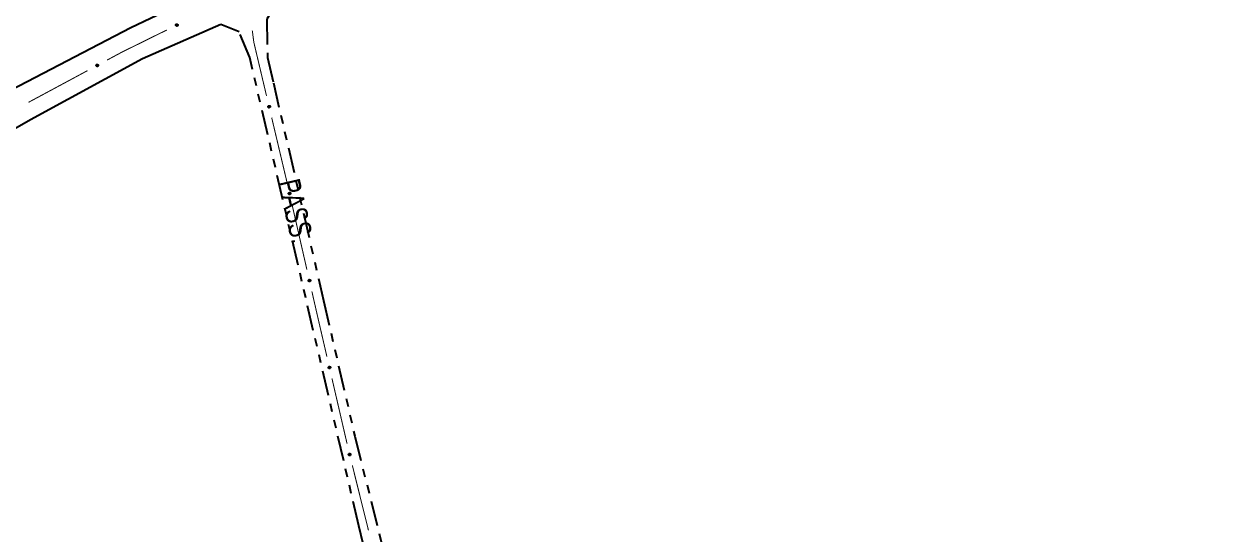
# Model space of a CAD drawing. Extents: x 211453 to 215163, y 4877397 to 4881305.
# Drawn here: x 214538.2 to 214750.7, y 4879947.4 to 4880039 of the extents above; entities that cross this region are included whole.
import ezdxf

# ---------------------------------------------------------------- set-up
doc = ezdxf.new("R2010")
doc.units = 0
doc.header["$LTSCALE"] = 1.5
doc.header["$MEASUREMENT"] = 0
doc.linetypes.add('TRACO_25', pattern=[8, 3, -1, 1, -1, 1, -1])
for name, color, linetype in [('SV-EIXO-ROD-ESTR', 7, 'CONTINUOUS'), ('SV-EIXO-RUA-N-PAV', 6, 'CONTINUOUS'), ('SV-EST-MUNIC-PAV', 20, 'CONTINUOUS'), ('SV-RUA-NAO-PAV', 7, 'CONTINUOUS'), ('SV-TXT-RUA-N-PAV', 7, 'CONTINUOUS')]:
    doc.layers.add(name, color=color, linetype=linetype)
doc.styles.add('ARIAL', font='ARIAL.SHX')

msp = doc.modelspace()

# ---------------------------------------------------------------- linework, layer by layer
at = {"layer": 'SV-EIXO-ROD-ESTR'}
for points in [[(214565.46394, 4880038.788089), (214565.478999, 4880038.834621), (214565.501458, 4880038.871534), (214565.52905, 4880038.89693), (214565.559284, 4880038.913013), (214565.592069, 4880038.925984), (214565.628007, 4880038.931768), (214565.669317, 4880038.929353), (214565.716102, 4880038.914574), (214565.752403, 4880038.889082), (214565.778748, 4880038.863363), (214565.797334, 4880038.832802), (214565.809401, 4880038.800743), (214565.814175, 4880038.763213), (214565.811319, 4880038.721373), (214565.795319, 4880038.674689), (214565.773053, 4880038.638652), (214565.74572, 4880038.614789), (214565.714877, 4880038.596298), (214565.681248, 4880038.583458), (214565.645938, 4880038.577983), (214565.603816, 4880038.580935), (214565.557949, 4880038.597337), (214565.521753, 4880038.619134), (214565.497512, 4880038.646125), (214565.479991, 4880038.676899), (214565.466582, 4880038.709624), (214565.459263, 4880038.745508), (214565.46394, 4880038.788089)], [(214551.194128, 4880031.547429), (214551.207545, 4880031.594461), (214551.228694, 4880031.632139), (214551.255378, 4880031.658488), (214551.285029, 4880031.675622), (214551.317338, 4880031.689736), (214551.353051, 4880031.696778), (214551.394421, 4880031.695814), (214551.441695, 4880031.682686), (214551.478868, 4880031.658485), (214551.5061, 4880031.633706), (214551.525747, 4880031.603816), (214551.538932, 4880031.5722), (214551.54502, 4880031.534861), (214551.543634, 4880031.492946), (214551.529283, 4880031.44573), (214551.508296, 4880031.408934), (214551.481817, 4880031.384126), (214551.451642, 4880031.364564), (214551.418485, 4880031.350551), (214551.383388, 4880031.34384), (214551.341189, 4880031.345311), (214551.294774, 4880031.360094), (214551.257835, 4880031.380607), (214551.232662, 4880031.406731), (214551.214072, 4880031.436871), (214551.199523, 4880031.469104), (214551.190949, 4880031.50471), (214551.194128, 4880031.547429)]]:
    msp.add_lwpolyline(points, close=True, dxfattribs=at)
for points in [[(214565.459263, 4880038.745508), (214565.716102, 4880038.914574)], [(214565.463151, 4880038.765558), (214565.690381, 4880038.918717)], [(214565.46394, 4880038.788089), (214565.669317, 4880038.929353)], [(214565.466582, 4880038.709624), (214565.752403, 4880038.889082)], [(214565.467228, 4880038.729531), (214565.729946, 4880038.900196)], [(214565.473173, 4880038.813102), (214565.642216, 4880038.926912)], [(214565.476199, 4880038.69592), (214565.760325, 4880038.875621)], [(214565.478999, 4880038.834621), (214565.628007, 4880038.931768)], [(214565.479991, 4880038.676899), (214565.778748, 4880038.863363)], [(214565.491273, 4880038.662275), (214565.78762, 4880038.844961)], [(214565.491711, 4880038.855719), (214565.602535, 4880038.924075)], [(214565.497512, 4880038.646125), (214565.797334, 4880038.832802)], [(214565.501458, 4880038.871534), (214565.592069, 4880038.925984)], [(214565.513085, 4880038.633475), (214565.800883, 4880038.814988)], [(214565.521753, 4880038.619134), (214565.809401, 4880038.800743)], [(214565.54224, 4880038.608297), (214565.80801, 4880038.778945)], [(214565.557949, 4880038.597337), (214565.814175, 4880038.763213)], [(214565.58365, 4880038.592206), (214565.810243, 4880038.740487)], [(214565.603816, 4880038.580935), (214565.811319, 4880038.721373)], [(214565.628763, 4880038.584029), (214565.796567, 4880038.694183)], [(214565.645938, 4880038.577983), (214565.795319, 4880038.674689)], [(214565.667204, 4880038.58321), (214565.778648, 4880038.653394)], [(214565.681248, 4880038.583458), (214565.773053, 4880038.638652)], [(214551.190949, 4880031.50471), (214551.441695, 4880031.682686)], [(214551.194128, 4880031.547429), (214551.394421, 4880031.695814)], [(214551.19413, 4880031.524884), (214551.415844, 4880031.685924)], [(214551.199469, 4880031.489023), (214551.456036, 4880031.668803)], [(214551.199523, 4880031.469104), (214551.478868, 4880031.658485)], [(214551.202477, 4880031.572751), (214551.367422, 4880031.692423)], [(214551.207545, 4880031.594461), (214551.353051, 4880031.696778)], [(214551.209614, 4880031.455746), (214551.487258, 4880031.64531)], [(214551.214072, 4880031.436871), (214551.5061, 4880031.633706)], [(214551.219508, 4880031.615991), (214551.327865, 4880031.688196)], [(214551.22586, 4880031.422651), (214551.515612, 4880031.615627)], [(214551.228694, 4880031.632139), (214551.317338, 4880031.689736)], [(214551.232662, 4880031.406731), (214551.525747, 4880031.603816)], [(214551.24867, 4880031.394635), (214551.529919, 4880031.586137)], [(214551.257835, 4880031.380607), (214551.538932, 4880031.5722)], [(214551.278691, 4880031.370496), (214551.538307, 4880031.550367)], [(214551.294774, 4880031.360094), (214551.54502, 4880031.534861)], [(214551.320639, 4880031.355868), (214551.541888, 4880031.512011)], [(214551.341189, 4880031.345311), (214551.543634, 4880031.492946)], [(214551.366012, 4880031.349279), (214551.529846, 4880031.465255)], [(214551.383388, 4880031.34384), (214551.529283, 4880031.44573)], [(214551.404458, 4880031.34981), (214551.51337, 4880031.423863)], [(214551.418485, 4880031.350551), (214551.508296, 4880031.408934)]]:
    msp.add_lwpolyline(points, dxfattribs=at)
at = {"layer": 'SV-EIXO-ROD-ESTR', "const_width": 0.18}
for points in [[(214555.794383, 4880033.895903), (214563.847817, 4880037.868205)], [(214553.134324, 4880032.465647), (214555.7766, 4880033.886342)], [(214555.7766, 4880033.886342), (214555.794383, 4880033.895903)], [(214539.042182, 4880024.888607), (214549.611288, 4880030.571387)]]:
    msp.add_lwpolyline(points, dxfattribs=at)
at = {"layer": 'SV-EIXO-RUA-N-PAV', "const_width": 0.18}
for points in [[(214579.157389, 4880037.768185), (214579.420666, 4880035.78559)], [(214579.420666, 4880035.78559), (214579.44, 4880035.64)], [(214579.44, 4880035.64), (214581.710816, 4880026.052111)], [(214582.632681, 4880022.15979), (214585.167811, 4880011.455907)], [(214585.167811, 4880011.455907), (214585.2, 4880011.32)], [(214585.2, 4880011.32), (214585.391445, 4880010.481238)], [(214586.281542, 4880006.581529), (214588.951832, 4879994.882403)], [(214589.841928, 4879990.982694), (214590.732025, 4879987.082986)], [(214590.732025, 4879987.082986), (214590.737342, 4879987.059693)], [(214590.737342, 4879987.059693), (214592.535946, 4879979.289022)], [(214593.437942, 4879975.392049), (214596.143931, 4879963.701128)], [(214597.087668, 4879959.814169), (214599.980785, 4879948.168145)]]:
    msp.add_lwpolyline(points, dxfattribs=at)
at = {"layer": 'SV-EIXO-RUA-N-PAV'}
for points in [[(214582.245752, 4880024.271133), (214582.287735, 4880024.246043), (214582.318686, 4880024.215895), (214582.337264, 4880024.18332), (214582.346174, 4880024.150253), (214582.35148, 4880024.115398), (214582.349076, 4880024.079076), (214582.337479, 4880024.039354), (214582.312606, 4880023.997063), (214582.279638, 4880023.967386), (214582.248676, 4880023.947464), (214582.214731, 4880023.936187), (214582.180784, 4880023.9316), (214582.143138, 4880023.935345), (214582.102998, 4880023.947491), (214582.061078, 4880023.973531), (214582.030937, 4880024.003295), (214582.013795, 4880024.035276), (214582.002674, 4880024.069473), (214581.997684, 4880024.105123), (214582.000249, 4880024.140764), (214582.012551, 4880024.181156), (214582.038801, 4880024.22219), (214582.068144, 4880024.252591), (214582.099875, 4880024.270178), (214582.13379, 4880024.280368), (214582.168685, 4880024.286115), (214582.205297, 4880024.285219), (214582.245752, 4880024.271133)], [(214585.911841, 4880008.695957), (214585.953618, 4880008.670526), (214585.984322, 4880008.640126), (214586.002634, 4880008.6074), (214586.011275, 4880008.574262), (214586.016296, 4880008.539365), (214586.013596, 4880008.503064), (214586.001675, 4880008.463437), (214585.976458, 4880008.421351), (214585.943249, 4880008.391944), (214585.912126, 4880008.372275), (214585.87809, 4880008.361275), (214585.844107, 4880008.356965), (214585.806492, 4880008.361016), (214585.766453, 4880008.373489), (214585.724747, 4880008.39987), (214585.694849, 4880008.42988), (214585.677969, 4880008.461999), (214585.667127, 4880008.496286), (214585.662428, 4880008.531975), (214585.665283, 4880008.567594), (214585.677914, 4880008.607884), (214585.704498, 4880008.648703), (214585.734088, 4880008.678864), (214585.765962, 4880008.696191), (214585.799958, 4880008.706105), (214585.834899, 4880008.711567), (214585.871502, 4880008.710372), (214585.911841, 4880008.695957)], [(214589.472228, 4879993.097122), (214589.514005, 4879993.071691), (214589.544709, 4879993.041291), (214589.563021, 4879993.008565), (214589.571661, 4879992.975427), (214589.576683, 4879992.94053), (214589.573983, 4879992.904229), (214589.562062, 4879992.864603), (214589.536845, 4879992.822516), (214589.503636, 4879992.793109), (214589.472512, 4879992.77344), (214589.438477, 4879992.76244), (214589.404494, 4879992.75813), (214589.366879, 4879992.762182), (214589.32684, 4879992.774655), (214589.285134, 4879992.801036), (214589.255236, 4879992.831045), (214589.238356, 4879992.863164), (214589.227514, 4879992.897451), (214589.222815, 4879992.93314), (214589.22567, 4879992.968759), (214589.238301, 4879993.00905), (214589.264885, 4879993.049869), (214589.294475, 4879993.080029), (214589.326348, 4879993.097356), (214589.360345, 4879993.10727), (214589.395285, 4879993.112732), (214589.431889, 4879993.111537), (214589.472228, 4879993.097122)], [(214593.06179, 4879977.505338), (214593.103644, 4879977.480035), (214593.134441, 4879977.449729), (214593.152852, 4879977.417059), (214593.161594, 4879977.383947), (214593.166722, 4879977.349065), (214593.164133, 4879977.312756), (214593.152333, 4879977.273094), (214593.127244, 4879977.23093), (214593.094125, 4879977.201422), (214593.063062, 4879977.181658), (214593.02906, 4879977.170555), (214592.99509, 4879977.166141), (214592.957464, 4879977.170078), (214592.917386, 4879977.182428), (214592.8756, 4879977.208682), (214592.845611, 4879977.2386), (214592.828633, 4879977.270667), (214592.817686, 4879977.304921), (214592.812878, 4879977.340596), (214592.815625, 4879977.376223), (214592.828133, 4879977.416552), (214592.854591, 4879977.457452), (214592.88409, 4879977.487703), (214592.91591, 4879977.505127), (214592.949876, 4879977.515144), (214592.9848, 4879977.520713), (214593.021407, 4879977.51963), (214593.06179, 4879977.505338)], [(214596.677675, 4879961.921155), (214596.719929, 4879961.896526), (214596.751208, 4879961.866717), (214596.770141, 4879961.834347), (214596.779413, 4879961.80138), (214596.785099, 4879961.766585), (214596.783093, 4879961.730239), (214596.77193, 4879961.690392), (214596.747521, 4879961.647832), (214596.71488, 4879961.617796), (214596.684137, 4879961.597537), (214596.650318, 4879961.58589), (214596.616423, 4879961.580932), (214596.578738, 4879961.584264), (214596.538468, 4879961.595971), (214596.496266, 4879961.621551), (214596.465801, 4879961.650984), (214596.448311, 4879961.682775), (214596.436816, 4879961.716849), (214596.431437, 4879961.752442), (214596.433612, 4879961.788108), (214596.445471, 4879961.828633), (214596.471271, 4879961.869952), (214596.50028, 4879961.900672), (214596.531817, 4879961.918604), (214596.565618, 4879961.929165), (214596.600448, 4879961.935293), (214596.637068, 4879961.934797), (214596.677675, 4879961.921155)]]:
    msp.add_lwpolyline(points, close=True, dxfattribs=at)
for points in [[(214581.997684, 4880024.105123), (214582.030937, 4880024.003295)], [(214582.000249, 4880024.140764), (214582.061078, 4880023.973531)], [(214582.000585, 4880024.118867), (214582.044053, 4880023.994544)], [(214582.009985, 4880024.15615), (214582.079798, 4880023.967953)], [(214582.012551, 4880024.181156), (214582.102998, 4880023.947491)], [(214582.028049, 4880024.198289), (214582.121868, 4880023.944262)], [(214582.038801, 4880024.22219), (214582.143138, 4880023.935345)], [(214582.052998, 4880024.235048), (214582.15985, 4880023.937833)], [(214582.068144, 4880024.252591), (214582.180784, 4880023.9316)], [(214582.084061, 4880024.25783), (214582.196574, 4880023.936715)], [(214582.099875, 4880024.270178), (214582.214731, 4880023.936187)], [(214582.117011, 4880024.272646), (214582.228755, 4880023.942934)], [(214582.13379, 4880024.280368), (214582.248676, 4880023.947464)], [(214582.153176, 4880024.279809), (214582.264746, 4880023.962677)], [(214582.168685, 4880024.286115), (214582.279638, 4880023.967386)], [(214582.187943, 4880024.281032), (214582.295494, 4880023.986786)], [(214582.205297, 4880024.285219), (214582.312606, 4880023.997063)], [(214582.223968, 4880024.276944), (214582.3224, 4880024.021204)], [(214582.245752, 4880024.271133), (214582.337479, 4880024.039354)], [(214582.268065, 4880024.256537), (214582.341163, 4880024.066314)], [(214582.287735, 4880024.246043), (214582.349076, 4880024.079076)], [(214582.305453, 4880024.228933), (214582.347278, 4880024.105624)], [(214582.318686, 4880024.215895), (214582.35148, 4880024.115398)], [(214585.662428, 4880008.531975), (214585.694849, 4880008.42988)], [(214585.665283, 4880008.567594), (214585.724747, 4880008.39987)], [(214585.665441, 4880008.545695), (214585.707893, 4880008.421021)], [(214585.675144, 4880008.5829), (214585.743421, 4880008.39414)], [(214585.677914, 4880008.607884), (214585.766453, 4880008.373489)], [(214585.693552, 4880008.624891), (214585.785296, 4880008.370107)], [(214585.704498, 4880008.648703), (214585.806492, 4880008.361016)], [(214585.718799, 4880008.661445), (214585.823224, 4880008.363368)], [(214585.734088, 4880008.678864), (214585.844107, 4880008.356965)], [(214585.750047, 4880008.683973), (214585.859938, 4880008.361951)], [(214585.765962, 4880008.696191), (214585.87809, 4880008.361275)], [(214585.783117, 4880008.698519), (214585.892169, 4880008.367908)], [(214585.799958, 4880008.706105), (214585.912126, 4880008.372275)], [(214585.819339, 4880008.705387), (214585.928319, 4880008.387356)], [(214585.834899, 4880008.711567), (214585.943249, 4880008.391944)], [(214585.854115, 4880008.706327), (214585.959263, 4880008.411214)], [(214585.871502, 4880008.710372), (214585.976458, 4880008.421351)], [(214585.890106, 4880008.701945), (214585.986448, 4880008.445411)], [(214585.911841, 4880008.695957), (214586.001675, 4880008.463437)], [(214585.934034, 4880008.68118), (214586.005579, 4880008.490367)], [(214585.953618, 4880008.670526), (214586.013596, 4880008.503064)], [(214585.971196, 4880008.653272), (214586.012014, 4880008.529625)], [(214585.984322, 4880008.640126), (214586.016296, 4880008.539365)], [(214589.222815, 4879992.93314), (214589.255236, 4879992.831045)], [(214589.22567, 4879992.968759), (214589.285134, 4879992.801036)], [(214589.225828, 4879992.94686), (214589.26828, 4879992.822186)], [(214589.235531, 4879992.984065), (214589.303808, 4879992.795305)], [(214589.238301, 4879993.00905), (214589.32684, 4879992.774655)], [(214589.253939, 4879993.026056), (214589.345683, 4879992.771272)], [(214589.264885, 4879993.049869), (214589.366879, 4879992.762182)], [(214589.279186, 4879993.06261), (214589.383611, 4879992.764534)], [(214589.294475, 4879993.080029), (214589.404494, 4879992.75813)], [(214589.310434, 4879993.085138), (214589.420325, 4879992.763116)], [(214589.326348, 4879993.097356), (214589.438477, 4879992.76244)], [(214589.343504, 4879993.099684), (214589.452556, 4879992.769073)], [(214589.360345, 4879993.10727), (214589.472512, 4879992.77344)], [(214589.379726, 4879993.106552), (214589.488706, 4879992.788521)], [(214589.395285, 4879993.112732), (214589.503636, 4879992.793109)], [(214589.414502, 4879993.107492), (214589.51965, 4879992.812379)], [(214589.431889, 4879993.111537), (214589.536845, 4879992.822516)], [(214589.450493, 4879993.10311), (214589.546835, 4879992.846577)], [(214589.472228, 4879993.097122), (214589.562062, 4879992.864603)], [(214589.494421, 4879993.082345), (214589.565966, 4879992.891532)], [(214589.514005, 4879993.071691), (214589.573983, 4879992.904229)], [(214589.531583, 4879993.054437), (214589.572401, 4879992.93079)], [(214589.544709, 4879993.041291), (214589.576683, 4879992.94053)], [(214592.812878, 4879977.340596), (214592.845611, 4879977.2386)], [(214592.815625, 4879977.376223), (214592.8756, 4879977.208682)], [(214592.815849, 4879977.354324), (214592.858682, 4879977.229781)], [(214592.825439, 4879977.391559), (214592.894291, 4879977.203008)], [(214592.828133, 4879977.416552), (214592.917386, 4879977.182428)], [(214592.843718, 4879977.433606), (214592.93624, 4879977.179104)], [(214592.854591, 4879977.457452), (214592.957464, 4879977.170078)], [(214592.868854, 4879977.470237), (214592.974188, 4879977.172481)], [(214592.88409, 4879977.487703), (214592.99509, 4879977.166141)], [(214592.900033, 4879977.49286), (214593.010906, 4879977.171175)], [(214592.91591, 4879977.505127), (214593.02906, 4879977.170555)], [(214592.933058, 4879977.507507), (214593.043119, 4879977.17723)], [(214592.949876, 4879977.515144), (214593.063062, 4879977.181658)], [(214592.969259, 4879977.514486), (214593.079209, 4879977.196789)], [(214592.9848, 4879977.520713), (214593.094125, 4879977.201422)], [(214593.004032, 4879977.515531), (214593.110081, 4879977.220741)], [(214593.021407, 4879977.51963), (214593.127244, 4879977.23093)], [(214593.040036, 4879977.51126), (214593.137161, 4879977.255021)], [(214593.06179, 4879977.505338), (214593.152333, 4879977.273094)], [(214593.084028, 4879977.490629), (214593.156155, 4879977.300035)], [(214593.103644, 4879977.480035), (214593.164133, 4879977.312756)], [(214593.121274, 4879977.462834), (214593.16247, 4879977.339313)], [(214593.134441, 4879977.449729), (214593.166722, 4879977.349065)], [(214596.431437, 4879961.752442), (214596.465801, 4879961.650984)], [(214596.433612, 4879961.788108), (214596.496266, 4879961.621551)], [(214596.434187, 4879961.766216), (214596.479012, 4879961.642376)], [(214596.443178, 4879961.8036), (214596.515046, 4879961.616178)], [(214596.445471, 4879961.828633), (214596.538468, 4879961.595971)], [(214596.460781, 4879961.845935), (214596.557372, 4879961.592949)], [(214596.471271, 4879961.869952), (214596.578738, 4879961.584264)], [(214596.485326, 4879961.882964), (214596.595422, 4879961.586935)], [(214596.50028, 4879961.900672), (214596.616423, 4879961.580932)], [(214596.516139, 4879961.906085), (214596.632156, 4879961.586219)], [(214596.531817, 4879961.918604), (214596.650318, 4879961.58589)], [(214596.548925, 4879961.921259), (214596.664268, 4879961.59279)], [(214596.565618, 4879961.929165), (214596.684137, 4879961.597537)], [(214596.585009, 4879961.928817), (214596.70004, 4879961.612924)], [(214596.600448, 4879961.935293), (214596.71488, 4879961.617796)], [(214596.619761, 4879961.930421), (214596.730523, 4879961.637369)], [(214596.637068, 4879961.934797), (214596.747521, 4879961.647832)], [(214596.655829, 4879961.926727), (214596.75705, 4879961.672079)], [(214596.677675, 4879961.921155), (214596.77193, 4879961.690392)], [(214596.700146, 4879961.906804), (214596.77532, 4879961.717391)], [(214596.719929, 4879961.896526), (214596.783093, 4879961.730239)], [(214596.737833, 4879961.87961), (214596.781004, 4879961.756765)], [(214596.751208, 4879961.866717), (214596.785099, 4879961.766585)]]:
    msp.add_lwpolyline(points, dxfattribs=at)
at = {"layer": 'SV-EST-MUNIC-PAV', "linetype": 'Continuous'}
for points in [[(214575.03678, 4880046.661486, 14.25305), (214557.375018, 4880038.243109, 14.351161), (214535.955583, 4880027.05495, 14.488518), (214529.434593, 4880024.099328, 14.086259)], [(214573.521669, 4880038.820702, 14.076447), (214559.457885, 4880032.70207, 14.567008), (214539.378043, 4880021.783741, 14.547385), (214505.420561, 4880002.308564, 14.547385), (214489.404223, 4879993.077699, 14.655309), (214468.166283, 4879979.289175, 14.655309), (214447.027418, 4879964.578099, 14.861343)]]:
    msp.add_polyline3d(points, dxfattribs=at)
at = {"layer": 'SV-RUA-NAO-PAV', "linetype": 'TRACO_25'}
for points in [[(214583.837068, 4880043.379708, 13.811545), (214581.749566, 4880039.789563, 13.890036), (214581.883555, 4880032.958656, 13.860601), (214582.931725, 4880028.410945, 13.860601), (214591.936981, 4879989.339724, 13.860601), (214597.540552, 4879965.027438, 13.811545), (214617.336186, 4879885.722724, 12.966527), (214618.012469, 4879882.786607, 11.859077), (214619.956911, 4879882.08266, 12.677194), (214621.576901, 4879881.88259, 12.677194), (214665.08292, 4879897.940969, 12.377883), (214796.582266, 4879950.034898, 10.044046), (214800.238787, 4879954.794953, 10.044046), (214800.194612, 4879961.915884, 10.044046), (214795.113165, 4879983.009401, 10.044046), (214771.343509, 4880092.077202, 11.241012), (214770.162554, 4880094.077643, 11.241012), (214766.542864, 4880094.69828, 11.397991)], [(214447.027418, 4879964.578099, 14.851533), (214448.485132, 4879951.474629, 14.910399), (214468.683176, 4879885.917916, 14.910399), (214502.802452, 4879726.158421, 14.093931), (214505.044345, 4879716.110055, 13.774666), (214507.436123, 4879705.489421, 13.405516), (214509.980061, 4879695.976552, 11.400134), (214566.059468, 4879700.147723, 11.400134), (214576.835304, 4879701.559115, 10.941191), (214579.829061, 4879701.950167, 10.941191), (214643.724544, 4879710.314106, 10.941191), (214648.833629, 4879713.62383, 10.671811), (214650.800441, 4879717.864017, 10.611949), (214639.070869, 4879772.123412, 11.869054), (214615.968459, 4879875.77293, 12.996458), (214598.259867, 4879948.945241, 13.92928), (214578.714169, 4880032.919138, 14.125504), (214576.781831, 4880037.510031, 14.223616), (214573.521669, 4880038.820702, 14.282483)]]:
    msp.add_polyline3d(points, dxfattribs=at)

# ---------------------------------------------------------------- texts
at = {"layer": 'SV-TXT-RUA-N-PAV', "style": 'ARIAL', "width": 0.7}
msp.add_text('PASS.', height=4, rotation=283, dxfattribs=at).set_placement((214583.706981, 4880010.585019))

doc.saveas('drawing.dxf')
